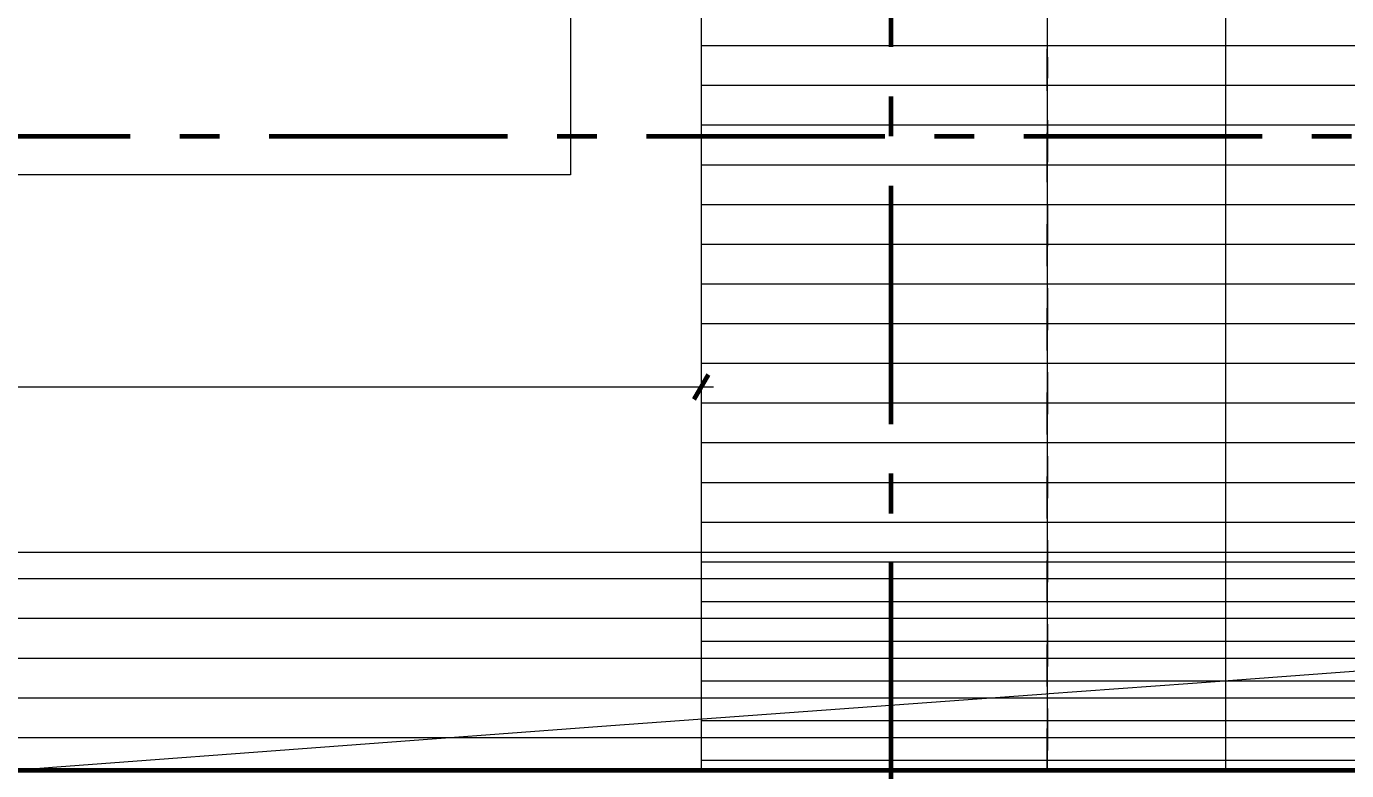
# Model space of a CAD drawing. Header units: metres. Extents: x 48 to 635, y -15 to 39.
# Drawn here: x 62.169 to 65.493, y 17.972 to 19.847 of the extents above; entities that cross this region are included whole.
import ezdxf

# ---------------------------------------------------------------- set-up
doc = ezdxf.new("R2010")
doc.units = ezdxf.units.M
doc.header["$MEASUREMENT"] = 0
for name, pattern in [('Dashed', [0.211667, 0.105833, -0.105833]), ('Linea punta', [0.85, 0.6, -0.125, 0, -0.125]), ('Wipeout_Contour', [1, 0, -1])]:
    doc.linetypes.add(name, pattern=pattern)
for name, color, linetype in [('2D Drafting - General', 7, 'Continuous'), ('Dimensioning - General', 7, 'Continuous'), ('Interior - Furniture', 7, 'Continuous'), ('Marker - Section', 7, 'Continuous'), ('Shell - Roof', 7, 'Continuous'), ('Structural - Bearing', 7, 'Continuous')]:
    doc.layers.add(name, color=color, linetype=linetype)
doc.styles.add('GENERATED_STYLE_1', font='')
doc.styles.get('GENERATED_STYLE_1').set_extended_font_data('Arial')
doc.dimstyles.new('GENERATED_STYLE__3', dxfattribs={"dimtxt": 0.1, "dimasz": 0.0475, "dimexe": 0.18, "dimexo": 0.2, "dimgap": 0.09, "dimtad": 1, "dimtih": 1, "dimtoh": 1, "dimzin": 0, "dimdsep": 46, "dimtxsty": 'GENERATED_STYLE_1', "dimblk": 'ARROWHEAD_2', "dimblk1": 'ARROWHEAD_2', "dimblk2": 'ARROWHEAD_2', "dimcen": 0.09, "dimclrd": 256, "dimclre": 256, "dimclrt": 5, "dimazin": 0, "dimtfac": 1, "dimtdec": 4, "dimtmove": 0, "dimatfit": 3, "dimfxl": 1, "dimtolj": 1, "dimtzin": 0, "dimarcsym": 0})

# ---------------------------------------------------------------- blocks, each defined once
blk = doc.blocks.new('*D18')
at = {"layer": 'Dimensioning - General', "color": 151, "linetype": 'Continuous', "lineweight": 20, "true_color": 0x80c2ff}
for p, q in [((57.1585, 18.7387), (57.1585, 18.9856)), ((63.8685, 18.7387), (63.8685, 18.9856)), ((57.1279, 18.9387), (57.1585, 18.9387)), ((57.1585, 18.9387), (63.8685, 18.9387)), ((63.8685, 18.9387), (63.899, 18.9387))]:
    blk.add_line(p, q, dxfattribs=at)
at = {"layer": 'Dimensioning - General', "color": 7, "linetype": 'Continuous', "lineweight": 60}
for p, q in [((57.1765, 18.9699), (57.1404, 18.9074)), ((63.8504, 18.9074), (63.8865, 18.9699))]:
    blk.add_line(p, q, dxfattribs=at)
at = {"layer": 'Dimensioning - General', "color": 5, "lineweight": 25, "insert": (60.3805, 18.9587), "char_height": 0.1, "attachment_point": 7, "style": 'GENERATED_STYLE_1'}
blk.add_mtext('\\A1;{\\pql;\\fArial|b0|i0|c0|p34;6.71}', dxfattribs=at)
blk = doc.blocks.new('ARROWHEAD_2')
at = {"color": 0, "linetype": 'Continuous', "lineweight": 0}
for p, q in [((0, 0), (-1, 0)), ((-0.378, -0.655), (0.378, 0.655))]:
    blk.add_line(p, q, dxfattribs=at)
blk = doc.blocks.new('*X19')
at = {"layer": 'Shell - Roof', "color": 23, "linetype": 'Continuous', "lineweight": 13, "true_color": 0xbf8080}
for p, q in [((62.2921, 18.4551), (62.0459, 18.4551)), ((62.2921, 18.4551), (62.0459, 18.4551)), ((62.5382, 18.4551), (62.2921, 18.4551)), ((62.5382, 18.4551), (62.2921, 18.4551)), ((62.7844, 18.4551), (62.5382, 18.4551)), ((62.7844, 18.4551), (62.5382, 18.4551)), ((63.0306, 18.4551), (62.7844, 18.4551)), ((63.0306, 18.4551), (62.7844, 18.4551)), ((63.2768, 18.4551), (63.0306, 18.4551)), ((63.2768, 18.4551), (63.0306, 18.4551)), ((63.523, 18.4551), (63.2768, 18.4551)), ((63.523, 18.4551), (63.2768, 18.4551)), ((63.7692, 18.4551), (63.523, 18.4551)), ((63.7692, 18.4551), (63.523, 18.4551)), ((64.0154, 18.4551), (63.7692, 18.4551)), ((64.0154, 18.4551), (63.7692, 18.4551)), ((64.2616, 18.4551), (64.0154, 18.4551)), ((64.2616, 18.4551), (64.0154, 18.4551)), ((64.5078, 18.4551), (64.2616, 18.4551)), ((64.5078, 18.4551), (64.2616, 18.4551)), ((64.754, 18.4551), (64.5078, 18.4551)), ((64.754, 18.4551), (64.5078, 18.4551)), ((65.0002, 18.4551), (64.754, 18.4551)), ((65.0002, 18.4551), (64.754, 18.4551)), ((65.2464, 18.4551), (65.0002, 18.4551)), ((65.2464, 18.4551), (65.0002, 18.4551)), ((65.4926, 18.4551), (65.2464, 18.4551)), ((65.4926, 18.4551), (65.2464, 18.4551)), ((65.7388, 18.4551), (65.4926, 18.4551)), ((65.7388, 18.4551), (65.4926, 18.4551)), ((62.2921, 18.3551), (62.0459, 18.3551)), ((62.2921, 18.3551), (62.0459, 18.3551)), ((62.5382, 18.3551), (62.2921, 18.3551)), ((62.5382, 18.3551), (62.2921, 18.3551)), ((62.7844, 18.3551), (62.5382, 18.3551)), ((62.7844, 18.3551), (62.5382, 18.3551)), ((63.0306, 18.3551), (62.7844, 18.3551)), ((63.0306, 18.3551), (62.7844, 18.3551)), ((63.2768, 18.3551), (63.0306, 18.3551)), ((63.2768, 18.3551), (63.0306, 18.3551)), ((63.523, 18.3551), (63.2768, 18.3551)), ((63.523, 18.3551), (63.2768, 18.3551)), ((63.7692, 18.3551), (63.523, 18.3551)), ((63.7692, 18.3551), (63.523, 18.3551)), ((64.0154, 18.3551), (63.7692, 18.3551)), ((64.0154, 18.3551), (63.7692, 18.3551)), ((64.2616, 18.3551), (64.0154, 18.3551)), ((64.2616, 18.3551), (64.0154, 18.3551)), ((64.5078, 18.3551), (64.2616, 18.3551)), ((64.5078, 18.3551), (64.2616, 18.3551)), ((64.754, 18.3551), (64.5078, 18.3551)), ((64.754, 18.3551), (64.5078, 18.3551)), ((65.0002, 18.3551), (64.754, 18.3551)), ((65.0002, 18.3551), (64.754, 18.3551)), ((65.2464, 18.3551), (65.0002, 18.3551)), ((65.2464, 18.3551), (65.0002, 18.3551)), ((65.4926, 18.3551), (65.2464, 18.3551)), ((65.4926, 18.3551), (65.2464, 18.3551)), ((65.7388, 18.3551), (65.4926, 18.3551)), ((65.7388, 18.3551), (65.4926, 18.3551)), ((62.2921, 18.2551), (62.0459, 18.2551)), ((62.2921, 18.2551), (62.0459, 18.2551)), ((62.5382, 18.2551), (62.2921, 18.2551)), ((62.5382, 18.2551), (62.2921, 18.2551)), ((62.7844, 18.2551), (62.5382, 18.2551)), ((62.7844, 18.2551), (62.5382, 18.2551)), ((63.0306, 18.2551), (62.7844, 18.2551)), ((63.0306, 18.2551), (62.7844, 18.2551)), ((63.2768, 18.2551), (63.0306, 18.2551)), ((63.2768, 18.2551), (63.0306, 18.2551)), ((63.523, 18.2551), (63.2768, 18.2551)), ((63.523, 18.2551), (63.2768, 18.2551)), ((63.7692, 18.2551), (63.523, 18.2551)), ((63.7692, 18.2551), (63.523, 18.2551)), ((64.0154, 18.2551), (63.7692, 18.2551)), ((64.0154, 18.2551), (63.7692, 18.2551)), ((64.2616, 18.2551), (64.0154, 18.2551)), ((64.2616, 18.2551), (64.0154, 18.2551)), ((64.5078, 18.2551), (64.2616, 18.2551)), ((64.5078, 18.2551), (64.2616, 18.2551)), ((64.754, 18.2551), (64.5078, 18.2551)), ((64.754, 18.2551), (64.5078, 18.2551)), ((65.0002, 18.2551), (64.754, 18.2551)), ((65.0002, 18.2551), (64.754, 18.2551)), ((65.2464, 18.2551), (65.0002, 18.2551)), ((65.2464, 18.2551), (65.0002, 18.2551)), ((65.4926, 18.2551), (65.2464, 18.2551)), ((65.4926, 18.2551), (65.2464, 18.2551)), ((65.7388, 18.2551), (65.4926, 18.2551)), ((65.7388, 18.2551), (65.4926, 18.2551)), ((62.2921, 18.1551), (62.0459, 18.1551)), ((62.2921, 18.1551), (62.0459, 18.1551)), ((62.5382, 18.1551), (62.2921, 18.1551)), ((62.5382, 18.1551), (62.2921, 18.1551)), ((62.7844, 18.1551), (62.5382, 18.1551)), ((62.7844, 18.1551), (62.5382, 18.1551)), ((63.0306, 18.1551), (62.7844, 18.1551)), ((63.0306, 18.1551), (62.7844, 18.1551)), ((63.2768, 18.1551), (63.0306, 18.1551)), ((63.2768, 18.1551), (63.0306, 18.1551)), ((63.523, 18.1551), (63.2768, 18.1551)), ((63.523, 18.1551), (63.2768, 18.1551)), ((63.7692, 18.1551), (63.523, 18.1551)), ((63.7692, 18.1551), (63.523, 18.1551)), ((64.0154, 18.1551), (63.7692, 18.1551)), ((64.0154, 18.1551), (63.7692, 18.1551)), ((64.2616, 18.1551), (64.0154, 18.1551)), ((64.2616, 18.1551), (64.0154, 18.1551)), ((64.5078, 18.1551), (64.2616, 18.1551)), ((64.5078, 18.1551), (64.2616, 18.1551)), ((64.754, 18.1551), (64.5078, 18.1551)), ((64.754, 18.1551), (64.5078, 18.1551)), ((65.0002, 18.1551), (64.754, 18.1551)), ((65.0002, 18.1551), (64.754, 18.1551)), ((65.2464, 18.1551), (65.0002, 18.1551)), ((65.2464, 18.1551), (65.0002, 18.1551)), ((65.4926, 18.1551), (65.2464, 18.1551)), ((65.4926, 18.1551), (65.2464, 18.1551)), ((65.7388, 18.1551), (65.4926, 18.1551)), ((65.7388, 18.1551), (65.4926, 18.1551)), ((62.2921, 18.0551), (62.0459, 18.0551)), ((62.2921, 18.0551), (62.0459, 18.0551)), ((62.5382, 18.0551), (62.2921, 18.0551)), ((62.5382, 18.0551), (62.2921, 18.0551)), ((62.7844, 18.0551), (62.5382, 18.0551)), ((62.7844, 18.0551), (62.5382, 18.0551)), ((63.0306, 18.0551), (62.7844, 18.0551)), ((63.0306, 18.0551), (62.7844, 18.0551)), ((63.2768, 18.0551), (63.0306, 18.0551)), ((63.2768, 18.0551), (63.0306, 18.0551)), ((63.523, 18.0551), (63.2768, 18.0551)), ((63.523, 18.0551), (63.2768, 18.0551)), ((63.7692, 18.0551), (63.523, 18.0551)), ((63.7692, 18.0551), (63.523, 18.0551)), ((64.0154, 18.0551), (63.7692, 18.0551)), ((64.0154, 18.0551), (63.7692, 18.0551)), ((64.2616, 18.0551), (64.0154, 18.0551)), ((64.2616, 18.0551), (64.0154, 18.0551)), ((64.5078, 18.0551), (64.2616, 18.0551)), ((64.5078, 18.0551), (64.2616, 18.0551)), ((64.754, 18.0551), (64.5078, 18.0551)), ((64.754, 18.0551), (64.5078, 18.0551)), ((65.0002, 18.0551), (64.754, 18.0551)), ((65.0002, 18.0551), (64.754, 18.0551)), ((65.2464, 18.0551), (65.0002, 18.0551)), ((65.2464, 18.0551), (65.0002, 18.0551)), ((65.4926, 18.0551), (65.2464, 18.0551)), ((65.4926, 18.0551), (65.2464, 18.0551)), ((65.7388, 18.0551), (65.4926, 18.0551)), ((65.7388, 18.0551), (65.4926, 18.0551))]:
    blk.add_line(p, q, dxfattribs=at)
blk = doc.blocks.new('*X21')
at = {"layer": 'Shell - Roof', "color": 23, "linetype": 'Continuous', "lineweight": 13, "true_color": 0xbf8080}
for p, q in [((63.8887, 19.7974), (63.8685, 19.7974)), ((63.8887, 19.7974), (63.8685, 19.7974)), ((64.1301, 19.7974), (63.8887, 19.7974)), ((64.1301, 19.7974), (63.8887, 19.7974)), ((64.3715, 19.7974), (64.1301, 19.7974)), ((64.3715, 19.7974), (64.1301, 19.7974)), ((64.6129, 19.7974), (64.3715, 19.7974)), ((64.6129, 19.7974), (64.3715, 19.7974)), ((64.8543, 19.7974), (64.6129, 19.7974)), ((64.8543, 19.7974), (64.6129, 19.7974)), ((65.0958, 19.7974), (64.8543, 19.7974)), ((65.0958, 19.7974), (64.8543, 19.7974)), ((65.3372, 19.7974), (65.0958, 19.7974)), ((65.3372, 19.7974), (65.0958, 19.7974)), ((65.5786, 19.7974), (65.3372, 19.7974)), ((65.5786, 19.7974), (65.3372, 19.7974)), ((63.8887, 19.6974), (63.8685, 19.6974)), ((63.8887, 19.6974), (63.8685, 19.6974)), ((64.1301, 19.6974), (63.8887, 19.6974)), ((64.1301, 19.6974), (63.8887, 19.6974)), ((64.3715, 19.6974), (64.1301, 19.6974)), ((64.3715, 19.6974), (64.1301, 19.6974)), ((64.6129, 19.6974), (64.3715, 19.6974)), ((64.6129, 19.6974), (64.3715, 19.6974)), ((64.8543, 19.6974), (64.6129, 19.6974)), ((64.8543, 19.6974), (64.6129, 19.6974)), ((65.0958, 19.6974), (64.8543, 19.6974)), ((65.0958, 19.6974), (64.8543, 19.6974)), ((65.3372, 19.6974), (65.0958, 19.6974)), ((65.3372, 19.6974), (65.0958, 19.6974)), ((65.5786, 19.6974), (65.3372, 19.6974)), ((65.5786, 19.6974), (65.3372, 19.6974)), ((63.8887, 19.5974), (63.8685, 19.5974)), ((63.8887, 19.5974), (63.8685, 19.5974)), ((64.1301, 19.5974), (63.8887, 19.5974)), ((64.1301, 19.5974), (63.8887, 19.5974)), ((64.3715, 19.5974), (64.1301, 19.5974)), ((64.3715, 19.5974), (64.1301, 19.5974)), ((64.6129, 19.5974), (64.3715, 19.5974)), ((64.6129, 19.5974), (64.3715, 19.5974)), ((64.8543, 19.5974), (64.6129, 19.5974)), ((64.8543, 19.5974), (64.6129, 19.5974)), ((65.0958, 19.5974), (64.8543, 19.5974)), ((65.0958, 19.5974), (64.8543, 19.5974)), ((65.3372, 19.5974), (65.0958, 19.5974)), ((65.3372, 19.5974), (65.0958, 19.5974)), ((65.5786, 19.5974), (65.3372, 19.5974)), ((65.5786, 19.5974), (65.3372, 19.5974)), ((63.8887, 19.4974), (63.8685, 19.4974)), ((63.8887, 19.4974), (63.8685, 19.4974)), ((64.1301, 19.4974), (63.8887, 19.4974)), ((64.1301, 19.4974), (63.8887, 19.4974)), ((64.3715, 19.4974), (64.1301, 19.4974)), ((64.3715, 19.4974), (64.1301, 19.4974)), ((64.6129, 19.4974), (64.3715, 19.4974)), ((64.6129, 19.4974), (64.3715, 19.4974)), ((64.8543, 19.4974), (64.6129, 19.4974)), ((64.8543, 19.4974), (64.6129, 19.4974)), ((65.0958, 19.4974), (64.8543, 19.4974)), ((65.0958, 19.4974), (64.8543, 19.4974)), ((65.3372, 19.4974), (65.0958, 19.4974)), ((65.3372, 19.4974), (65.0958, 19.4974)), ((65.5786, 19.4974), (65.3372, 19.4974)), ((65.5786, 19.4974), (65.3372, 19.4974)), ((63.8887, 19.3974), (63.8685, 19.3974)), ((63.8887, 19.3974), (63.8685, 19.3974)), ((64.1301, 19.3974), (63.8887, 19.3974)), ((64.1301, 19.3974), (63.8887, 19.3974)), ((64.3715, 19.3974), (64.1301, 19.3974)), ((64.3715, 19.3974), (64.1301, 19.3974)), ((64.6129, 19.3974), (64.3715, 19.3974)), ((64.6129, 19.3974), (64.3715, 19.3974)), ((64.8543, 19.3974), (64.6129, 19.3974)), ((64.8543, 19.3974), (64.6129, 19.3974)), ((65.0958, 19.3974), (64.8543, 19.3974)), ((65.0958, 19.3974), (64.8543, 19.3974)), ((65.3372, 19.3974), (65.0958, 19.3974)), ((65.3372, 19.3974), (65.0958, 19.3974)), ((65.5786, 19.3974), (65.3372, 19.3974)), ((65.5786, 19.3974), (65.3372, 19.3974)), ((63.8887, 19.2974), (63.8685, 19.2974)), ((63.8887, 19.2974), (63.8685, 19.2974)), ((64.1301, 19.2974), (63.8887, 19.2974)), ((64.1301, 19.2974), (63.8887, 19.2974)), ((64.3715, 19.2974), (64.1301, 19.2974)), ((64.3715, 19.2974), (64.1301, 19.2974)), ((64.6129, 19.2974), (64.3715, 19.2974)), ((64.6129, 19.2974), (64.3715, 19.2974)), ((64.8543, 19.2974), (64.6129, 19.2974)), ((64.8543, 19.2974), (64.6129, 19.2974)), ((65.0958, 19.2974), (64.8543, 19.2974)), ((65.0958, 19.2974), (64.8543, 19.2974)), ((65.3372, 19.2974), (65.0958, 19.2974)), ((65.3372, 19.2974), (65.0958, 19.2974)), ((65.5786, 19.2974), (65.3372, 19.2974)), ((65.5786, 19.2974), (65.3372, 19.2974)), ((63.8887, 19.1974), (63.8685, 19.1974)), ((63.8887, 19.1974), (63.8685, 19.1974)), ((64.1301, 19.1974), (63.8887, 19.1974)), ((64.1301, 19.1974), (63.8887, 19.1974)), ((64.3715, 19.1974), (64.1301, 19.1974)), ((64.3715, 19.1974), (64.1301, 19.1974)), ((64.6129, 19.1974), (64.3715, 19.1974)), ((64.6129, 19.1974), (64.3715, 19.1974)), ((64.8543, 19.1974), (64.6129, 19.1974)), ((64.8543, 19.1974), (64.6129, 19.1974)), ((65.0958, 19.1974), (64.8543, 19.1974)), ((65.0958, 19.1974), (64.8543, 19.1974)), ((65.3372, 19.1974), (65.0958, 19.1974)), ((65.3372, 19.1974), (65.0958, 19.1974)), ((65.5786, 19.1974), (65.3372, 19.1974)), ((65.5786, 19.1974), (65.3372, 19.1974)), ((63.8887, 19.0974), (63.8685, 19.0974)), ((63.8887, 19.0974), (63.8685, 19.0974)), ((64.1301, 19.0974), (63.8887, 19.0974)), ((64.1301, 19.0974), (63.8887, 19.0974)), ((64.3715, 19.0974), (64.1301, 19.0974)), ((64.3715, 19.0974), (64.1301, 19.0974)), ((64.6129, 19.0974), (64.3715, 19.0974)), ((64.6129, 19.0974), (64.3715, 19.0974)), ((64.8543, 19.0974), (64.6129, 19.0974)), ((64.8543, 19.0974), (64.6129, 19.0974)), ((65.0958, 19.0974), (64.8543, 19.0974)), ((65.0958, 19.0974), (64.8543, 19.0974)), ((65.3372, 19.0974), (65.0958, 19.0974)), ((65.3372, 19.0974), (65.0958, 19.0974)), ((65.5786, 19.0974), (65.3372, 19.0974)), ((65.5786, 19.0974), (65.3372, 19.0974)), ((63.8887, 18.9974), (63.8685, 18.9974)), ((63.8887, 18.9974), (63.8685, 18.9974)), ((64.1301, 18.9974), (63.8887, 18.9974)), ((64.1301, 18.9974), (63.8887, 18.9974)), ((64.3715, 18.9974), (64.1301, 18.9974)), ((64.3715, 18.9974), (64.1301, 18.9974)), ((64.6129, 18.9974), (64.3715, 18.9974)), ((64.6129, 18.9974), (64.3715, 18.9974)), ((64.8543, 18.9974), (64.6129, 18.9974)), ((64.8543, 18.9974), (64.6129, 18.9974)), ((65.0958, 18.9974), (64.8543, 18.9974)), ((65.0958, 18.9974), (64.8543, 18.9974)), ((65.3372, 18.9974), (65.0958, 18.9974)), ((65.3372, 18.9974), (65.0958, 18.9974)), ((65.5786, 18.9974), (65.3372, 18.9974)), ((65.5786, 18.9974), (65.3372, 18.9974)), ((63.8887, 18.8974), (63.8685, 18.8974)), ((63.8887, 18.8974), (63.8685, 18.8974)), ((64.1301, 18.8974), (63.8887, 18.8974)), ((64.1301, 18.8974), (63.8887, 18.8974)), ((64.3715, 18.8974), (64.1301, 18.8974)), ((64.3715, 18.8974), (64.1301, 18.8974)), ((64.6129, 18.8974), (64.3715, 18.8974)), ((64.6129, 18.8974), (64.3715, 18.8974)), ((64.8543, 18.8974), (64.6129, 18.8974)), ((64.8543, 18.8974), (64.6129, 18.8974)), ((65.0958, 18.8974), (64.8543, 18.8974)), ((65.0958, 18.8974), (64.8543, 18.8974)), ((65.3372, 18.8974), (65.0958, 18.8974)), ((65.3372, 18.8974), (65.0958, 18.8974)), ((65.5786, 18.8974), (65.3372, 18.8974)), ((65.5786, 18.8974), (65.3372, 18.8974)), ((63.8887, 18.7974), (63.8685, 18.7974)), ((63.8887, 18.7974), (63.8685, 18.7974)), ((64.1301, 18.7974), (63.8887, 18.7974)), ((64.1301, 18.7974), (63.8887, 18.7974)), ((64.3715, 18.7974), (64.1301, 18.7974)), ((64.3715, 18.7974), (64.1301, 18.7974)), ((64.6129, 18.7974), (64.3715, 18.7974)), ((64.6129, 18.7974), (64.3715, 18.7974)), ((64.8543, 18.7974), (64.6129, 18.7974)), ((64.8543, 18.7974), (64.6129, 18.7974)), ((65.0958, 18.7974), (64.8543, 18.7974)), ((65.0958, 18.7974), (64.8543, 18.7974)), ((65.3372, 18.7974), (65.0958, 18.7974)), ((65.3372, 18.7974), (65.0958, 18.7974)), ((65.5786, 18.7974), (65.3372, 18.7974)), ((65.5786, 18.7974), (65.3372, 18.7974)), ((63.8887, 18.6974), (63.8685, 18.6974)), ((63.8887, 18.6974), (63.8685, 18.6974)), ((64.1301, 18.6974), (63.8887, 18.6974)), ((64.1301, 18.6974), (63.8887, 18.6974)), ((64.3715, 18.6974), (64.1301, 18.6974)), ((64.3715, 18.6974), (64.1301, 18.6974)), ((64.6129, 18.6974), (64.3715, 18.6974)), ((64.6129, 18.6974), (64.3715, 18.6974)), ((64.8543, 18.6974), (64.6129, 18.6974)), ((64.8543, 18.6974), (64.6129, 18.6974)), ((65.0958, 18.6974), (64.8543, 18.6974)), ((65.0958, 18.6974), (64.8543, 18.6974)), ((65.3372, 18.6974), (65.0958, 18.6974)), ((65.3372, 18.6974), (65.0958, 18.6974)), ((65.5786, 18.6974), (65.3372, 18.6974)), ((65.5786, 18.6974), (65.3372, 18.6974)), ((63.8887, 18.5974), (63.8685, 18.5974)), ((63.8887, 18.5974), (63.8685, 18.5974)), ((64.1301, 18.5974), (63.8887, 18.5974)), ((64.1301, 18.5974), (63.8887, 18.5974)), ((64.3715, 18.5974), (64.1301, 18.5974)), ((64.3715, 18.5974), (64.1301, 18.5974)), ((64.6129, 18.5974), (64.3715, 18.5974)), ((64.6129, 18.5974), (64.3715, 18.5974)), ((64.8543, 18.5974), (64.6129, 18.5974)), ((64.8543, 18.5974), (64.6129, 18.5974)), ((65.0958, 18.5974), (64.8543, 18.5974)), ((65.0958, 18.5974), (64.8543, 18.5974)), ((65.3372, 18.5974), (65.0958, 18.5974)), ((65.3372, 18.5974), (65.0958, 18.5974)), ((65.5786, 18.5974), (65.3372, 18.5974)), ((65.5786, 18.5974), (65.3372, 18.5974)), ((63.8887, 18.4974), (63.8685, 18.4974)), ((63.8887, 18.4974), (63.8685, 18.4974)), ((64.1301, 18.4974), (63.8887, 18.4974)), ((64.1301, 18.4974), (63.8887, 18.4974)), ((64.3715, 18.4974), (64.1301, 18.4974)), ((64.3715, 18.4974), (64.1301, 18.4974)), ((64.6129, 18.4974), (64.3715, 18.4974)), ((64.6129, 18.4974), (64.3715, 18.4974)), ((64.8543, 18.4974), (64.6129, 18.4974)), ((64.8543, 18.4974), (64.6129, 18.4974)), ((65.0958, 18.4974), (64.8543, 18.4974)), ((65.0958, 18.4974), (64.8543, 18.4974)), ((65.3372, 18.4974), (65.0958, 18.4974)), ((65.3372, 18.4974), (65.0958, 18.4974)), ((65.5786, 18.4974), (65.3372, 18.4974)), ((65.5786, 18.4974), (65.3372, 18.4974)), ((63.8887, 18.3974), (63.8685, 18.3974)), ((63.8887, 18.3974), (63.8685, 18.3974)), ((64.1301, 18.3974), (63.8887, 18.3974)), ((64.1301, 18.3974), (63.8887, 18.3974)), ((64.3715, 18.3974), (64.1301, 18.3974)), ((64.3715, 18.3974), (64.1301, 18.3974)), ((64.6129, 18.3974), (64.3715, 18.3974)), ((64.6129, 18.3974), (64.3715, 18.3974)), ((64.8543, 18.3974), (64.6129, 18.3974)), ((64.8543, 18.3974), (64.6129, 18.3974)), ((65.0958, 18.3974), (64.8543, 18.3974)), ((65.0958, 18.3974), (64.8543, 18.3974)), ((65.3372, 18.3974), (65.0958, 18.3974)), ((65.3372, 18.3974), (65.0958, 18.3974)), ((65.5786, 18.3974), (65.3372, 18.3974)), ((65.5786, 18.3974), (65.3372, 18.3974)), ((63.8887, 18.2974), (63.8685, 18.2974)), ((63.8887, 18.2974), (63.8685, 18.2974)), ((64.1301, 18.2974), (63.8887, 18.2974)), ((64.1301, 18.2974), (63.8887, 18.2974)), ((64.3715, 18.2974), (64.1301, 18.2974)), ((64.3715, 18.2974), (64.1301, 18.2974)), ((64.6129, 18.2974), (64.3715, 18.2974)), ((64.6129, 18.2974), (64.3715, 18.2974)), ((64.8543, 18.2974), (64.6129, 18.2974)), ((64.8543, 18.2974), (64.6129, 18.2974)), ((65.0958, 18.2974), (64.8543, 18.2974)), ((65.0958, 18.2974), (64.8543, 18.2974)), ((65.3372, 18.2974), (65.0958, 18.2974)), ((65.3372, 18.2974), (65.0958, 18.2974)), ((65.5786, 18.2974), (65.3372, 18.2974)), ((65.5786, 18.2974), (65.3372, 18.2974)), ((63.8887, 18.1974), (63.8685, 18.1974)), ((63.8887, 18.1974), (63.8685, 18.1974)), ((64.1301, 18.1974), (63.8887, 18.1974)), ((64.1301, 18.1974), (63.8887, 18.1974)), ((64.3715, 18.1974), (64.1301, 18.1974)), ((64.3715, 18.1974), (64.1301, 18.1974)), ((64.6129, 18.1974), (64.3715, 18.1974)), ((64.6129, 18.1974), (64.3715, 18.1974)), ((64.8543, 18.1974), (64.6129, 18.1974)), ((64.8543, 18.1974), (64.6129, 18.1974)), ((65.0958, 18.1974), (64.8543, 18.1974)), ((65.0958, 18.1974), (64.8543, 18.1974)), ((65.3372, 18.1974), (65.0958, 18.1974)), ((65.3372, 18.1974), (65.0958, 18.1974)), ((65.5786, 18.1974), (65.3372, 18.1974)), ((65.5786, 18.1974), (65.3372, 18.1974)), ((63.8887, 18.0974), (63.8685, 18.0974)), ((63.8887, 18.0974), (63.8685, 18.0974)), ((64.1301, 18.0974), (63.8887, 18.0974)), ((64.1301, 18.0974), (63.8887, 18.0974)), ((64.3715, 18.0974), (64.1301, 18.0974)), ((64.3715, 18.0974), (64.1301, 18.0974)), ((64.6129, 18.0974), (64.3715, 18.0974)), ((64.6129, 18.0974), (64.3715, 18.0974)), ((64.8543, 18.0974), (64.6129, 18.0974)), ((64.8543, 18.0974), (64.6129, 18.0974)), ((65.0958, 18.0974), (64.8543, 18.0974)), ((65.0958, 18.0974), (64.8543, 18.0974)), ((65.3372, 18.0974), (65.0958, 18.0974)), ((65.3372, 18.0974), (65.0958, 18.0974)), ((65.5786, 18.0974), (65.3372, 18.0974)), ((65.5786, 18.0974), (65.3372, 18.0974)), ((63.8887, 17.9974), (63.8685, 17.9974)), ((63.8887, 17.9974), (63.8685, 17.9974)), ((64.1301, 17.9974), (63.8887, 17.9974)), ((64.1301, 17.9974), (63.8887, 17.9974)), ((64.3715, 17.9974), (64.1301, 17.9974)), ((64.3715, 17.9974), (64.1301, 17.9974)), ((64.6129, 17.9974), (64.3715, 17.9974)), ((64.6129, 17.9974), (64.3715, 17.9974)), ((64.8543, 17.9974), (64.6129, 17.9974)), ((64.8543, 17.9974), (64.6129, 17.9974)), ((65.0958, 17.9974), (64.8543, 17.9974)), ((65.0958, 17.9974), (64.8543, 17.9974)), ((65.3372, 17.9974), (65.0958, 17.9974)), ((65.3372, 17.9974), (65.0958, 17.9974)), ((65.5786, 17.9974), (65.3372, 17.9974)), ((65.5786, 17.9974), (65.3372, 17.9974))]:
    blk.add_line(p, q, dxfattribs=at)

msp = doc.modelspace()

# ---------------------------------------------------------------- linework, layer by layer
at = {"layer": 'Interior - Furniture', "color": 8, "linetype": 'Dashed', "lineweight": 13}
for p, q in [((63.5385, 22.3624), (63.5385, 19.4724)), ((63.5385, 19.4724), (57.3585, 19.4724))]:
    msp.add_line(p, q, dxfattribs=at)
at = {"layer": 'Interior - Furniture', "color": 8, "linetype": 'Continuous', "lineweight": 13}
for p, q in [((62.2459, 17.9817), (63.6405, 18.0856)), ((61.0498, 17.8889), (62.2459, 17.9817))]:
    msp.add_line(p, q, dxfattribs=at)
at = {"layer": 'Marker - Section', "color": 7, "linetype": 'Linea punta', "lineweight": 60}
msp.add_line((64.3449, 23.2452), (64.3449, 5.4658), dxfattribs=at)
at = {"layer": 'Shell - Roof', "color": 23, "linetype": 'Continuous', "lineweight": 13, "true_color": 0xbf8080, "flags": 128}
msp.add_lwpolyline([(63.8685, 17.9724), (63.8685, 22.7024)], dxfattribs=at)

# ---------------------------------------------------------------- dimensions: what is measured, and where the dimension line sits
at = {"layer": 'Dimensioning - General', "color": 151, "linetype": 'Continuous', "lineweight": 20, "true_color": 0x80c2ff}
dim = msp.add_linear_dim(base=(63.8685, 18.9387), p1=(57.1585, 18.5224), p2=(63.8685, 18.5224), dimstyle='GENERATED_STYLE__3', dxfattribs=at)
dim.commit()
dim.dimension.update_dxf_attribs({"geometry": '*D18', "text_midpoint": (60.5103, 19.0087), "dimtype": 160})

# ---------------------------------------------------------------- wipeouts: each hides what was drawn before it
at = {"color": 254, "linetype": 'Wipeout_Contour', "lineweight": 0, "ltscale": 271.915836}
msp.add_wipeout([(64.7385, 21.9124), (64.7385, 17.9724), (65.1885, 17.9724), (65.1885, 21.9124)], dxfattribs=at).dxf.layer = 'Structural - Bearing'

# ---------------------------------------------------------------- next in the draw order: linework, layer by layer
at = {"layer": '2D Drafting - General', "color": 7, "linetype": 'Continuous', "lineweight": 13}
msp.add_lwpolyline([(75.1785, 17.5224), (75.1785, 23.1624), (63.5385, 23.1624), (63.5385, 19.4724), (57.3585, 19.4724), (57.3585, 18.5224)], dxfattribs=at)
at = {"layer": '2D Drafting - General', "color": 7, "linetype": 'Dashed', "lineweight": 13}
msp.add_lwpolyline([(74.3785, 22.3624), (64.7385, 22.3624), (64.7397, 17.9724), (59.0085, 17.9724), (59.0085, 18.3724), (58.5585, 18.3724), (58.5585, 17.9724), (58.1585, 17.9724), (58.1585, 17.5224), (58.5585, 17.5224), (58.5585, 12.5724), (58.1585, 12.5724), (58.1585, 12.1224), (58.5585, 12.1224), (58.5585, 6.3786), (58.1586, 6.371), (58.1671, 5.9211), (74.387, 6.2301)], dxfattribs=at)
at = {"layer": 'Interior - Furniture', "color": 8, "linetype": 'Dashed', "lineweight": 13}
for p, q in [((64.7385, 19.4724), (64.7385, 22.3624)), ((64.7385, 17.9724), (64.7385, 19.4724))]:
    msp.add_line(p, q, dxfattribs=at)
at = {"layer": 'Interior - Furniture', "color": 8, "linetype": 'Continuous', "lineweight": 13}
for p, q in [((65.105, 18.1929), (66.5103, 18.2963)), ((63.6405, 18.0856), (65.105, 18.1929))]:
    msp.add_line(p, q, dxfattribs=at)
at = {"layer": 'Marker - Section', "color": 7, "linetype": 'Linea punta', "lineweight": 60}
msp.add_line((57.0802, 19.5704), (75.199, 19.5704), dxfattribs=at)
at = {"layer": 'Shell - Roof', "color": 23, "linetype": 'Continuous', "lineweight": 13, "true_color": 0xbf8080, "flags": 128}
for points in [[(57.1585, 18.5224), (66.259, 18.5224), (66.6988, 18.5224)], [(66.6988, 17.9724), (63.8685, 17.9724)]]:
    msp.add_lwpolyline(points, dxfattribs=at)
at = {"layer": 'Structural - Bearing', "color": 251, "linetype": 'Continuous', "lineweight": 20, "true_color": 0x6a6a6a}
msp.add_line((64.7385, 17.9724), (65.1885, 17.9724), dxfattribs=at)
at = {"layer": 'Structural - Bearing', "color": 251, "linetype": 'Continuous', "lineweight": 20, "true_color": 0x6a6a6a, "flags": 128}
for points in [[(64.7385, 21.9124), (64.7385, 17.9724)], [(65.1885, 17.9724), (65.1885, 21.9124)]]:
    msp.add_lwpolyline(points, dxfattribs=at)
at = {"layer": 'Structural - Bearing', "color": 7, "linetype": 'Continuous', "lineweight": 60, "flags": 128}
msp.add_lwpolyline([(74.3785, 17.9724), (59.0085, 17.9724)], dxfattribs=at)

# ---------------------------------------------------------------- next in the draw order: block references
at = {"layer": 'Shell - Roof', "color": 23, "linetype": 'Continuous', "lineweight": 13, "true_color": 0xbf8080}
for name in ['*X21', '*X19']:
    msp.add_blockref(name, (0, 0), dxfattribs=at)

doc.saveas('drawing.dxf')
